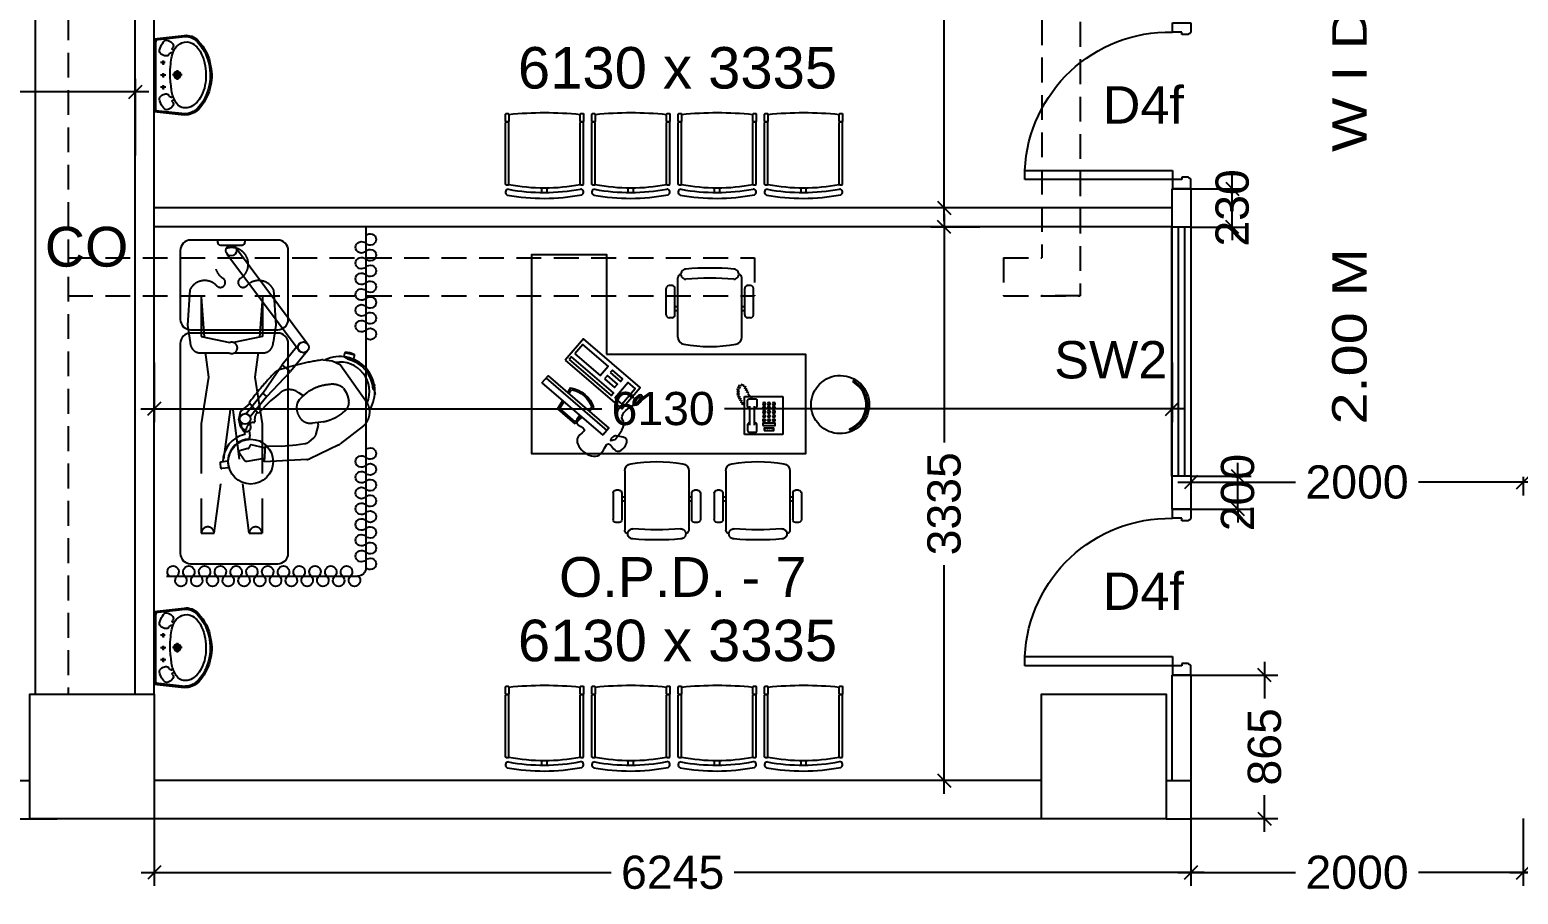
# Model space of a CAD drawing. Extents: x 6345096 to 6738923, y -6490958 to -6305885.
# Drawn here: x 6623067 to 6632031, y -6389625 to -6384416 of the extents above; entities that cross this region are included whole.
import ezdxf
from ezdxf.enums import TextEntityAlignment as Align

# ---------------------------------------------------------------- set-up
doc = ezdxf.new("R2010")
doc.units = 0
doc.header["$LTSCALE"] = 600
doc.header["$MEASUREMENT"] = 0
doc.header["$PDMODE"] = 35
doc.linetypes.add('DASHED', pattern=[0.75, 0.5, -0.25])
doc.linetypes.add('HIDDEN', pattern=[0.375, 0.25, -0.125])
doc.layers.get('0').update_dxf_attribs({"linetype": 'CONTINUOUS'})
doc.layers.get('Defpoints').update_dxf_attribs({"linetype": 'CONTINUOUS'})
for name, color, linetype in [('8', 8, 'CONTINUOUS'), ('Counter', 7, 'CONTINUOUS'), ('DOOR', 32, 'CONTINUOUS'), ('furniture', 33, 'CONTINUOUS'), ('HS', 251, 'CONTINUOUS'), ('joinery', 7, 'CONTINUOUS'), ('LA-column', 3, 'CONTINUOUS'), ('Room Dim', 1, 'CONTINUOUS'), ('TEXT', 6, 'CONTINUOUS'), ('Toi-Euip', 8, 'CONTINUOUS'), ('toi-fix', 46, 'CONTINUOUS'), ('TXT', 6, 'CONTINUOUS'), ('Walls', 7, 'CONTINUOUS'), ('WIN', 151, 'CONTINUOUS'), ('Working Dim', 5, 'CONTINUOUS')]:
    doc.layers.add(name, color=color, linetype=linetype)
doc.styles.add('ari', font='arial.ttf')
doc.styles.add('ARIAL', font='arial.ttf')
doc.dimstyles.new('int. dim', dxfattribs={"dimtxt": 200, "dimasz": 80, "dimexe": 80, "dimexo": 0, "dimgap": 70, "dimtad": 0, "dimdec": 0, "dimzin": 12, "dimdsep": 46, "dimtxsty": 'ari', "dimblk": 'OBLIQUE', "dimcen": 2, "dimdle": 80, "dimclrd": 256, "dimclre": 256, "dimclrt": 6, "dimadec": 0, "dimazin": 0, "dimtfac": 1, "dimtdec": 0, "dimtix": 1, "dimtmove": 2, "dimatfit": 3, "dimfxl": 1, "dimtolj": 1, "dimtzin": 0, "dimlwd": -1, "dimlwe": -1, "dimarcsym": 0})

# ---------------------------------------------------------------- blocks, each defined once
blk = doc.blocks.new('_Oblique')
at = {"color": 0, "linetype": 'ByBlock', "lineweight": -2}
blk.add_line((-0.5, -0.5), (0.5, 0.5), dxfattribs=at)
blk = doc.blocks.new('*D2155')
at = {"layer": 'Defpoints', "color": 0, "transparency": 16777216}
for p in [(6623703.4, -6384791.3), (6611108.2, -6385173.1), (6623703.4, -6385173.1, 3.4)]:
    blk.add_point(p, dxfattribs=at)
at = {"layer": 'Working Dim', "transparency": 16777216}
for p, q in [((6611108.2, -6385173.1), (6611108.2, -6384711.3)), ((6623703.4, -6385173.1), (6623703.4, -6384711.3)), ((6611028.2, -6384791.3), (6616968.1, -6384791.3)), ((6623783.4, -6384791.3), (6617843.4, -6384791.3))]:
    blk.add_line(p, q, dxfattribs=at)
at = {"layer": 'Working Dim', "transparency": 16777216, "xscale": 80, "yscale": 80, "zscale": 80, "rotation": 180}
blk.add_blockref('_Oblique', (6611108.2, -6384791.3), dxfattribs=at)
at = {"layer": 'Working Dim', "transparency": 16777216, "xscale": 80, "yscale": 80, "zscale": 80}
blk.add_blockref('_Oblique', (6623703.4, -6384791.3), dxfattribs=at)
at = {"layer": 'Working Dim', "color": 6, "transparency": 16777216, "insert": (6617405.8, -6384791.3), "char_height": 200, "attachment_point": 5, "style": 'ari'}
blk.add_mtext('\\A1;12595', dxfattribs=at)
blk = doc.blocks.new('1000')
at = {"layer": 'DOOR'}
for p, q in [((0, -100), (0, 0)), ((0, 0), (49.7, 0)), ((49.7, 0), (49.7, -2.2)), ((63.2, -49.5), (49.7, -49.5)), ((49.7, -49.5), (49.7, -100)), ((63.2, -13.5), (61, -13.5)), ((63.2, -13.5), (63.2, -49.5)), ((836.8, -13.5), (836.8, -49.5)), ((836.8, -13.5), (839, -13.5)), ((836.8, -49.5), (850.3, -49.5)), ((850.3, 0), (850.3, -2.2)), ((900, 0), (850.3, 0)), ((850.3, -49.5), (850.3, -100)), ((900, -100), (900, 0)), ((49.7, -100), (0, -100)), ((49.7, -100), (49.7, -900.6)), ((100.2, -100), (49.7, -100)), ((100.2, -900.6), (100.2, -100)), ((850.3, -100), (900, -100)), ((49.7, -900.6), (100.2, -900.6))]:
    blk.add_line(p, q, dxfattribs=at)
for centre, major_axis, start_param, end_param in [((49.7, -13.5), (-7.95, 7.95), 3.926991, 5.497787), ((850.3, -13.5), (7.95, 7.95), 0.785398, 2.356194)]:
    blk.add_ellipse(centre, major_axis=major_axis, ratio=1, start_param=start_param, end_param=end_param, dxfattribs=at)
at = {"layer": 'DOOR', "color": 145}
blk.add_ellipse((64.3, -115.3), major_axis=(-519.7, 589.8), ratio=1, start_param=2.464943, end_param=4.009476, dxfattribs=at)
blk = doc.blocks.new('A$C75CE7277')
at = {"layer": 'furniture'}
for p, q in [((0, 366.5), (486, 366.5)), ((164.9, 368), (173.5, 425.3)), ((173.5, 425.3), (312.5, 425.3)), ((174.9, 366.5), (182.3, 415.1)), ((182.3, 415.1), (303.8, 415.1)), ((311.1, 366.5), (303.8, 415.1)), ((321.1, 368), (312.5, 425.3)), ((0, 328), (486, 328)), ((151, 276.3), (156.3, 311.3)), ((162, 281.4), (166.3, 309.8)), ((324, 281.4), (319.7, 309.8)), ((335, 276.3), (329.7, 311.3))]:
    blk.add_line(p, q, dxfattribs=at)
blk.add_lwpolyline([(0, 366.5), (0, 309.8), (486, 309.8), (486, 366.5)], dxfattribs=at)
for points in [[(16.8, 170.4), (469.2, 170.4), (469.2, 0), (16.8, 0)], [(33.1, 150.1), (368, 150.1), (368, 128.6), (33.1, 128.6)], [(36.9, 102.3), (239, 102.3), (239, 28.6), (36.9, 28.6)], [(272.6, 100.6), (351.4, 100.6), (351.4, 73.9), (272.6, 73.9)], [(395.2, 149.3), (450.8, 149.3), (450.8, 23.5), (395.2, 23.5)], [(273, 49.4), (355.1, 49.4), (355.1, 29.5), (273, 29.5)]]:
    blk.add_lwpolyline(points, close=True, dxfattribs=at)
for centre, radius, start, end in [((243, 418.7), 169.5, 237.13025, 302.86975), ((243, 418.7), 159.4, 239.46113, 300.53887), ((489.9, 66.1), 13.2, 37.53467, 89.17477), ((526.4, 66.1), 13.3, 89.25987, 139.57731)]:
    blk.add_arc(centre, radius, start, end, dxfattribs=at)
for centre, major_axis, ratio in [((508.2, 67.5), (-0.5, -38), 0.504094), ((508.6, 93.5), (-0.2, -12), 0.321688), ((508.4, 89.7), (-0.03, -4.1), 0.266102)]:
    blk.add_ellipse(centre, major_axis=major_axis, ratio=ratio, dxfattribs=at)
for points in [[(300.6, 366.5), (318.7, 414), (379.3, 414), (379.3, 472.2), (547.5, 472.2), (547.5, 383.5), (615.5, 383.5), (615.5, 294.8), (550.5, 316.5)], [(550.5, 316.5), (537.8, 336.7), (541, 358.3), (559.8, 337.1)], [(505.3, 86.6), (500.3, 74.4), (503.5, 48.2), (499.4, 33.4)], [(511.6, 86.5), (516.3, 74.7), (512.3, 48.1), (516.1, 33.2)]]:
    blk.add_spline(points, degree=3, dxfattribs=at)
blk.add_open_spline([(559.8, 337.1), (556.6, 218.6), (490.6, 234.2), (486.6, 163.4), (508.7, 105.5)], degree=3, knots=[0, 0, 0, 0, 1.558339, 3.964451, 3.964451, 3.964451, 3.964451], dxfattribs=at)
blk = doc.blocks.new('A$C5D0630F4')
at = {"layer": 'furniture', "color": 8}
for p, q in [((-836.8, 1624.8), (-996.6, 1624.8)), ((-702.9, 1555.2), (-1060, 1555.2)), ((-1013.8, 1607.6), (-1013.8, 1589.5)), ((-836.8, 1572.3), (-996.6, 1572.3)), ((-885.4, 1572.3), (-885.4, 1555.2)), ((-862.1, 1572.3), (-862.1, 1555.2)), ((-819.6, 1607.6), (-819.6, 1589.5)), ((-484.4, 1512.3), (-484.4, 1282.3)), ((-254.1, 1512.3), (-484.4, 1512.3)), ((-254.1, 1282.3), (-254.1, 1512.3)), ((-484.4, 1282.3), (-254.1, 1282.3)), ((-427.3, 1342.6), (-313, 1342.6)), ((-427.3, 1314.5), (-313, 1314.5)), ((-305.2, 1279.6), (-299.6, 1262.7)), ((-294, 1274), (-288.4, 1257.1)), ((-282.8, 1268.3), (-277.1, 1251.5)), ((-271.5, 1262.7), (-265.9, 1245.9)), ((-267.8, 1328.5), (-237.9, 1302)), ((-260.3, 1257.1), (-254.7, 1240.3)), ((-232.3, 1307.6), (-226.7, 1290.8)), ((-221.1, 1302), (-215.5, 1285.2)), ((-209.9, 1296.4), (-204.3, 1279.6)), ((-204.3, 1257.1), (-198.7, 1240.3)), ((-198.7, 1290.8), (-193.1, 1274)), ((-193.1, 1262.7), (-187.5, 1245.9)), ((-188.1, 1277.2), (-182.5, 1260.4)), ((103, 1265.9), (460.1, 1265.9)), ((219.7, 1318.3), (219.7, 1300.2)), ((236.9, 1335.5), (396.7, 1335.5)), ((236.9, 1283), (396.7, 1283)), ((262.2, 1283), (262.2, 1265.9)), ((285.5, 1283), (285.5, 1265.9)), ((413.9, 1318.3), (413.9, 1300.2)), ((-702.9, 1169.1), (-1060, 1169.1)), ((-885.4, 1169.1), (-885.4, 1152)), ((-862.1, 1169.1), (-862.1, 1152)), ((-249.1, 1251.5), (-243.5, 1234.7)), ((-237.9, 1251.5), (-232.3, 1234.7)), ((-226.7, 1251.5), (-221.1, 1234.7)), ((-215.5, 1251.5), (-209.9, 1234.7)), ((-1013.8, 1134.9), (-1013.8, 1116.7)), ((-836.8, 1152), (-996.6, 1152)), ((-836.8, 1099.5), (-996.6, 1099.5)), ((-819.6, 1134.9), (-819.6, 1116.7)), ((-1013.8, 998.8), (-1013.8, 980.6)), ((-836.8, 1015.9), (-996.6, 1015.9)), ((-819.6, 998.8), (-819.6, 980.6)), ((-702.9, 946.3), (-1060, 946.3)), ((-836.8, 963.4), (-996.6, 963.4)), ((-885.4, 963.4), (-885.4, 946.3)), ((-862.1, 963.4), (-862.1, 946.3)), ((103, 879.8), (460.1, 879.8)), ((219.7, 845.6), (219.7, 827.4)), ((236.9, 862.7), (396.7, 862.7)), ((236.9, 810.2), (396.7, 810.2)), ((262.2, 879.8), (262.2, 862.7)), ((285.5, 879.8), (285.5, 862.7)), ((413.9, 845.6), (413.9, 827.4)), ((-702.9, 560.2), (-1060, 560.2)), ((-836.8, 543.2), (-996.6, 543.2)), ((-885.4, 560.2), (-885.4, 543.2)), ((-862.1, 560.2), (-862.1, 543.2)), ((-1013.8, 526), (-1013.8, 507.8)), ((-836.8, 490.7), (-996.6, 490.7)), ((-819.6, 526), (-819.6, 507.8))]:
    blk.add_line(p, q, dxfattribs=at)
blk.add_lwpolyline([(0, 449.8), (0, 1649.8), (-599.9, 1649.8), (-599.9, 0), (599.9, 0), (599.9, 449.8), (0, 449.8)], dxfattribs=at)
at = {"layer": 'furniture', "color": 8, "elevation": 0}
for points in [[(-458.8, 1400.4), (-458.8, 1457.3), (-445.7, 1457.3), (-445.7, 1400.4)], [(-430.1, 1391.6), (-430.1, 1466.1), (-415.1, 1466.1), (-415.1, 1391.6)]]:
    blk.add_lwpolyline(points, close=True, dxfattribs=at)
at = {"layer": 'furniture', "color": 8}
for points in [[(-401.5, 1452.1), (-401.5, 1464.1, -0.414214), (-399.5, 1466.1), (-395.5, 1466.1, -0.414214), (-393.5, 1464.1), (-393.5, 1452.1, -0.414214), (-395.5, 1450.1), (-399.5, 1450.1, -0.414214)], [(-401.5, 1422.8), (-401.5, 1434.8, -0.414214), (-399.5, 1436.8), (-395.5, 1436.8, -0.414214), (-393.5, 1434.8), (-393.5, 1422.8, -0.414214), (-395.5, 1420.8), (-399.5, 1420.8, -0.414214)], [(-401.5, 1393.6), (-401.5, 1405.6, -0.414214), (-399.5, 1407.6), (-395.5, 1407.6, -0.414214), (-393.5, 1405.6), (-393.5, 1393.6, -0.414214), (-395.5, 1391.6), (-399.5, 1391.6, -0.414214)]]:
    blk.add_lwpolyline(points, format="xyb", close=True, dxfattribs=at)
for points in [[(-413.9, 1314.5), (-413.9, 1310.3, -0.414241), (-423.9, 1300.3), (-459.9, 1300.3, -0.414186), (-469.9, 1310.3), (-469.9, 1346.8, -0.414241), (-459.9, 1356.8), (-423.9, 1356.8, -0.414186), (-413.9, 1346.8), (-413.9, 1342.5)], [(-323.9, 1314.5), (-323.9, 1310.3, 0.414241), (-313.9, 1300.3), (-277.8, 1300.3, 0.414186), (-267.8, 1310.3), (-267.8, 1346.8, 0.414241), (-277.8, 1356.8), (-313.9, 1356.8, 0.414186), (-323.9, 1346.8), (-323.9, 1342.5)]]:
    blk.add_lwpolyline(points, format="xyb", dxfattribs=at)
for centre in [(-372.1, 1458.1), (-372.1, 1428.8), (-347.6, 1458.1), (-347.6, 1428.8), (-323.1, 1458.1), (-323.1, 1428.8), (-298.6, 1458.1), (-298.6, 1428.8), (-372.1, 1399.6), (-347.6, 1399.6), (-323.1, 1399.6), (-298.6, 1399.6)]:
    blk.add_circle(centre, 8, dxfattribs=at)
at = {"layer": 'furniture', "color": 8, "extrusion": (0, 0, -1)}
for centre, major_axis, start_param, end_param in [((-303.3, 1857.9), (-154.9, 81.5), 1.871765232713639, 8.154950539893225), ((-303.3, 1857.9), (-88.8, 137.9), -0.622969, 1.625443), ((-303.3, 1857.9), (48.2, 149), -1.507903, 0.740509), ((-452.3, 1916.9), (3.35, 1.56), 0.857963, 3.90553), ((-164.8, 1938.7), (2.9, 2.9), 0.714732, 2.963144), ((103, 1222.2), (-11.2, 42.3), -1.143999, 0.258671), ((236.9, 1318.3), (12.1, 12.1), 3.926991, 5.497787), ((236.9, 1300.2), (-12.1, 12.1), 3.926991, 5.497787), ((396.7, 1318.3), (-12.1, 12.1), 0.785398, 2.356194), ((396.7, 1300.2), (12.1, 12.1), 0.785398, 2.356194), ((460.1, 1244), (-15.5, 15.5), 0.785398, 2.207354), ((982.6, 1072.9), (-8.6, 935.9), 4.553487, 4.889738), ((482, 1216.6), (-21.7, 21.7), 5.497787, 8.63938), ((-1096.9, 1072.8), (-11.3, 1554.9), 1.485447, 1.670639), ((-1083.5, 1072.8), (-1599.3, 104.6), 2.986466, 3.166126), ((103, 923.6), (15.6, 40.9), 2.777366, 4.180037), ((482, 929.2), (-21.7, 21.7), 2.356194, 5.497787), ((460.1, 901.7), (15.5, 15.5), 0.934239, 2.356194), ((236.9, 845.6), (12.1, 12.1), 3.926991, 5.497787), ((236.9, 827.4), (-12.1, 12.1), 3.926991, 5.497787), ((396.7, 845.6), (-12.1, 12.1), 0.785398, 2.356194), ((396.7, 827.4), (12.1, 12.1), 0.785398, 2.356194)]:
    blk.add_ellipse(centre, major_axis=major_axis, ratio=1, start_param=start_param, end_param=end_param, dxfattribs=at)
at = {"layer": 'furniture', "color": 8}
for centre, major_axis, start_param, end_param in [((-996.6, 1607.6), (12.1, 12.1), 0.785398, 2.356194), ((-836.8, 1607.6), (-12.1, 12.1), 3.926991, 5.497787), ((-1081.9, 1505.9), (21.7, 21.7), 5.497787, 8.63938), ((-1060, 1533.3), (15.5, 15.5), 0.785398, 2.207354), ((-996.6, 1589.5), (-12.1, 12.1), 0.785398, 2.356194), ((-836.8, 1589.5), (12.1, 12.1), 3.926991, 5.497787), ((-702.9, 1511.5), (11.2, 42.3), -1.143999, 0.258671), ((483.6, 1362.1), (1599.3, 104.6), 2.986466, 3.166126), ((497, 1362.1), (11.3, 1554.9), 1.485447, 1.670639), ((-1582.5, 1362.2), (8.6, 935.9), 4.553487, 4.889738), ((-1081.9, 1218.5), (21.7, 21.7), 2.356194, 5.497787), ((-1060, 1191), (15.5, 15.5), 2.505035, 3.926991), ((-702.9, 1212.9), (-15.6, 40.9), 2.777366, 4.180037), ((-996.6, 1134.9), (12.1, 12.1), 0.785398, 2.356194), ((-996.6, 1116.7), (-12.1, 12.1), 0.785398, 2.356194), ((-836.8, 1134.9), (-12.1, 12.1), 3.926991, 5.497787), ((-836.8, 1116.7), (12.1, 12.1), 3.926991, 5.497787), ((-996.6, 998.8), (12.1, 12.1), 0.785398, 2.356194), ((-836.8, 998.8), (-12.1, 12.1), 3.926991, 5.497787), ((483.6, 753.2), (1599.3, 104.6), 2.986466, 3.166126), ((-1081.9, 897), (21.7, 21.7), 5.497787, 8.63938), ((-1060, 924.5), (15.5, 15.5), 0.785398, 2.207354), ((497, 753.2), (11.3, 1554.9), 1.485447, 1.670639), ((-996.6, 980.6), (-12.1, 12.1), 0.785398, 2.356194), ((-836.8, 980.6), (12.1, 12.1), 3.926991, 5.497787), ((-702.9, 902.6), (11.2, 42.3), -1.143999, 0.258671), ((-1582.5, 753.3), (8.6, 935.9), 4.553487, 4.889738), ((-1081.9, 609.6), (21.7, 21.7), 2.356194, 5.497787), ((-1060, 582.1), (15.5, 15.5), 2.505035, 3.926991), ((-996.6, 526), (12.1, 12.1), 0.785398, 2.356194), ((-836.8, 526), (-12.1, 12.1), 3.926991, 5.497787), ((-702.9, 604), (-15.6, 40.9), 2.777366, 4.180037), ((-996.6, 507.8), (-12.1, 12.1), 0.785398, 2.356194), ((-836.8, 507.8), (12.1, 12.1), 3.926991, 5.497787)]:
    blk.add_ellipse(centre, major_axis=major_axis, ratio=1, start_param=start_param, end_param=end_param, dxfattribs=at)
at = {"layer": 'furniture', "color": 8, "extrusion": (0, 0, -1), "xscale": -0.9944751381987783, "yscale": 0.9944751379080117, "zscale": -0.9944751381987783, "rotation": 229.3852815551396}
blk.add_blockref('A$C75CE7277', (-103.5, 298.9), dxfattribs=at)
at = {"layer": 'furniture', "color": 8, "style": 'ARIAL'}
for s, height, p in [('S.S.CONSULTANTS', 4.234, (-450, 1401.2, 0)), ('3', 8.57, (-367.7, 1454, 0)), ('6', 8.57, (-343.2, 1454, 0)), ('9', 8.57, (-318.7, 1454, 0)), ('#', 8.57, (-294.2, 1455.5, 0)), ('2', 8.57, (-367.7, 1424.8, 0)), ('1', 8.57, (-367.7, 1395.6, 0)), ('5', 8.57, (-343.2, 1424.8, 0)), ('4', 8.57, (-343.2, 1395.6, 0)), ('8', 8.57, (-318.7, 1424.8, 0)), ('7', 8.57, (-318.7, 1395.6, 0)), ('0', 8.57, (-294.2, 1424.8, 0)), ('*', 8.57, (-291.7, 1397.1, 0))]:
    blk.add_text(s, height=height, rotation=90, dxfattribs=at).set_placement(p)
blk = doc.blocks.new('A$C4D064DB7')
at = {"layer": 'Toi-Euip', "color": 8}
for p, q in [((-212.3, 5.4), (-232.3, 184.5)), ((212.2, 4.9), (232.3, 184.5)), ((-219.3, -1), (-239.3, 178)), ((-28.5, 137.9), (30, 137.9)), ((0.9, 167), (0.9, 107.5)), ((219.2, -1), (239.3, 178)), ((-204.6, 8.3), (200.4, 8.3)), ((-61.3, 51.7), (-86.8, 51.7)), ((-73.1, 68.7), (-73.1, 37.2)), ((11.1, 51.7), (-14.3, 51.7)), ((-0.6, 68.7), (-0.6, 37.2)), ((87.9, 51.7), (62.5, 51.7)), ((76.2, 63.6), (76.2, 37.2)), ((-219.3, -1), (219.2, -1))]:
    blk.add_line(p, q, dxfattribs=at)
for centre, radius in [((0.9, 137.9), 20.9), ((0.9, 137.9), 15), ((0.9, 137.9), 10.5), ((-73.1, 51.7), 6.23), ((-0.6, 51.7), 6.23), ((76.2, 51.7), 6.23)]:
    blk.add_circle(centre, radius, dxfattribs=at)
for centre, radius, start, end in [((-115.7, 175.3), 119.3, 121.84149, 151.21457), ((-15, 63.3), 278.1, 103.68007, 133.11994), ((-79.5, 166.9), 122.1, 117.7975, 160.69461), ((-52.1, 129.5), 194.1, 106.98939, 130.68541), ((-12.7, 69.4), 239.9, 90.51874, 121.0564), ((0.4, 42.8), 293.4, 66.19508, 111.84971), ((-3.7, 79.1), 265.8, 77.13905, 106.85156), ((4.5, 21.6), 288.4, 65.41071, 93.84539), ((11, 56.9), 284.8, 46.38455, 81.02297), ((17.4, 64.4), 266.9, 46.21733, 67.66735), ((74.5, 158), 135.4, 31.86033, 68.31323), ((-159.3, 187.8), 80.7, 163.23918, 186.99591), ((-135.9, 190.3), 102.7, 132.34, 168.55208), ((-156.9, 191.3), 75.7, 146.79114, 185.14021), ((-105.8, 184.4), 91.8, 165.58544, 192.65463), ((131.4, 192.6), 68.8, 336.77794, 32.40806), ((140.9, 188.9), 91.5, 357.2238, 48.08952), ((143.8, 190.8), 96.4, 352.39424, 48.61688), ((-154.2, 64.6), 55.1, 124.96691, 161.64959), ((-124.3, 195.5), 77.6, 203.69295, 246.38132), ((-174.7, 96.4), 17.3, 50.46419, 129.5358), ((-157.9, 115.7), 8.33, 226.04031, 306.10739), ((-73.6, 263.8), 161.7, 239.59023, 265.97193), ((-156.5, 116.7), 8.45, 294.51045, 30.32874), ((-126.4, 102.5), 8.28, 83.15264, 217.30389), ((-110.1, 109.7), 26, 208.27151, 253.61398), ((33.5, 869.5), 776.1, 261.22276, 267.52001), ((-3.1, 803.8), 709.6, 270.24313, 275.54823), ((44.3, 384), 287.3, 274.2321, 283.82674), ((98.1, 210.4), 106.4, 278.02022, 335.02213), ((112.1, 109.7), 26, 286.38602, 331.72849), ((129.6, 102.2), 7.16, 318.29837, 78.68026), ((157.9, 115.9), 7.49, 165.15228, 247.93068), ((159.9, 115.7), 8.33, 233.89261, 313.95969), ((176.7, 96.4), 17.3, 50.4642, 129.53581), ((156.2, 64.6), 55.1, 18.35041, 55.03309), ((-200, -15.1), 23.9, 101.14513, 143.7785), ((-188.7, 72.6), 20.1, 152.49081, 243.19095), ((-120.2, 149.2), 122.2, 230.59825, 250.41359), ((-145.6, 63.1), 33, 241.91921, 291.35614), ((-161, 71.5), 47.7, 305.0585, 347.19296), ((-144.2, 69.4), 30.9, 343.96544, 29.92088), ((146.2, 69.4), 30.9, 150.07912, 196.03456), ((163, 71.5), 47.7, 192.80704, 234.9415), ((147.6, 63.1), 33, 248.64386, 298.08079), ((122.2, 149.2), 122.2, 289.58641, 309.40175), ((190.7, 72.6), 20.1, 296.80905, 27.50919), ((199.8, -16.6), 24.9, 38.74871, 88.57964)]:
    blk.add_arc(centre, radius, start, end, dxfattribs=at)
blk = doc.blocks.new('A$C3D630BD9')
at = {"layer": 'furniture', "color": 8}
for p, q in [((-363.1, 0), (-363.1, -12.8)), ((-345.9, -30), (-215.2, -30)), ((-306.6, -81.9), (127.7, -665.5)), ((-254.5, -43.1), (179.9, -626.7)), ((-198.1, 0), (-198.1, -12.8)), ((113.2, -644.5), (26.2, -751.8)), ((179, -666.6), (76.7, -792.7)), ((404.2, -677.6), (398.2, -701.8)), ((398.2, -701.8), (456.5, -716.1)), ((404.2, -677.6), (462.4, -691.8)), ((419.2, -717.1), (421.5, -707.4)), ((462.4, -691.8), (456.5, -716.1)), ((-90, -922.7), (26.2, -751.8)), ((-66.7, -941.6), (76.7, -792.7)), ((76.7, -792.7), (26.2, -751.8)), ((585.8, -930.6), (582.8, -870.7)), ((-90, -922.7), (-190.1, -1046.1)), ((-66.7, -941.6), (-166.8, -1065)), ((-66.7, -941.6), (-90, -922.7)), ((574.2, -900.4), (584.2, -899.9)), ((-216.3, -1131), (-220.4, -1098.8)), ((-202, -1151.4), (-199.5, -1171.5)), ((-172.3, -1147.6), (-167.9, -1181.9)), ((-163.5, -1124.3), (-167.6, -1092.1)), ((-300.8, -1332.2), (-341.7, -1337.4)), ((-347.9, -1345.4), (-344.6, -1370.9)), ((-295.8, -1371.9), (-336.6, -1377.1))]:
    blk.add_line(p, q, dxfattribs=at)
at = {"layer": 'furniture', "color": 8, "linetype": 'DASHED'}
for p, q in [((-529.2, -298.8), (-544.3, -513.3)), ((-462.4, -342.6), (-444.2, -584.9)), ((-462.4, -342.6), (-462.4, -581)), ((-93.1, -342.6), (-111.3, -584.9)), ((-93.1, -342.6), (-93.1, -581)), ((-26.3, -298.8), (-11.2, -513.3)), ((-544.3, -513.3), (-527.7, -617.4)), ((-11.2, -513.3), (-27.7, -617.4)), ((-462.4, -581), (-289, -617.5)), ((-93.1, -581), (-266.2, -617.4)), ((-465.2, -679.9), (-292.3, -679.9)), ((-438.1, -675.2), (-417.3, -825.3)), ((-262.7, -679.9), (-90.2, -679.9)), ((-117.4, -675.2), (-138.2, -825.3)), ((-417.3, -825.3), (-460.9, -1107.3)), ((-138.2, -825.3), (-94.6, -1107.3)), ((-382.8, -1766.6), (-277.7, -963)), ((-172.7, -1766.6), (-277.7, -963)), ((-460.9, -1107.3), (-460.9, -1766.6)), ((-94.6, -1107.3), (-94.6, -1766.6)), ((-460.9, -1766.6), (-382.8, -1766.6)), ((-172.7, -1766.6), (-94.6, -1766.6))]:
    blk.add_line(p, q, dxfattribs=at)
at = {"layer": 'furniture', "color": 8}
for points in [[(-525, 0, 0.414214), (-587.5, -62.5), (-587.5, -477.5, 0.414214), (-525, -540), (0, -540, 0.414214), (62.5, -477.5), (62.5, -62.5, 0.414214), (0, 0)], [(-525, -1950), (0, -1950, 0.414214), (62.5, -1887.5), (62.5, -622.5, 0.414214), (0, -560), (-525, -560, 0.414214), (-587.5, -622.5), (-587.5, -1887.5, 0.414214)]]:
    blk.add_lwpolyline(points, format="xyb", close=True, dxfattribs=at)
at = {"layer": 'furniture', "color": 8, "linetype": 'DASHED'}
for points in [[(154.2, -937.9), (126.8, -919.7), (107.9, -908.6), (86.6, -903.2, 0.246109), (14.4, -920.5), (12.6, -922), (-12.4, -942), (-43.7, -969.4), (-71.1, -995), (-100.7, -1026.5), (-118.3, -1045.1), (-172.6, -979.8, -0.025572), (-28.1, -807.4, -0.12826), (14.5, -780.2, -0.043408), (272.4, -721.1), (327.1, -726.8), (374.7, -749.7), (539.2, -982, -0.327906), (523.7, -1112.1), (514.9, -1119.3), (375.8, -1228.2, -0.054318), (366.6, -1233.9), (193.1, -1317.1, -0.097498), (174.4, -1321.9), (-80.5, -1336.8), (-73.9, -1238.9), (22.4, -1241.5), (109.5, -1233.6), (162.7, -1226.4, 0.141399), (188.1, -1215.2), (215.2, -1192.5, 0.153306), (231.3, -1167.3), (245.2, -1116.1), (241, -1099.1)], [(181.8, -914.8, -0.128062), (310.7, -870.4, -0.215717), (395.8, -891.9), (411.7, -918.6), (420.2, -938.9), (428, -968.9, -0.242433), (408.5, -1024.6, -0.136513), (275.8, -1094.3), (207.8, -1102.7, -0.297129), (130.8, -1067.4, -0.138986), (113.2, -1011.8, -0.105167), (118.5, -979.7), (129.6, -960.8), (146.5, -944.2), (181.9, -915.2)], [(-168.3, -985.2), (-220.7, -1027.8, 0.166504), (-225.8, -1036), (-235.5, -1077.5, 0.116666), (-235.5, -1084.4), (-226.7, -1121, 0.181583), (-220.8, -1129.7), (-199.3, -1144.9, 0.566275), (-191.5, -1141.5, -0.372711), (-143.5, -1098.5, 0.458371), (-138.7, -1092.7, -0.210622), (-124.6, -1037.4)], [(-75.2, -1253.3), (-161, -1234.6, 0.445833), (-168, -1239.6), (-168.2, -1241.8, -0.30427), (-180.6, -1256.5), (-229.9, -1270.7, 0.509983), (-233.1, -1279.5), (-202.2, -1324.9, 0.292523), (-185.1, -1332.3), (-79.3, -1314.7)]]:
    blk.add_lwpolyline(points, format="xyb", dxfattribs=at)
at = {"layer": 'furniture', "color": 8}
for centre, radius in [((-280.6, -62.5), 32.5), ((153.8, -646.1), 32.5), ((-196.3, -1077.6), 32.1), ((-163.5, -1334.9), 135)]:
    blk.add_circle(centre, radius, dxfattribs=at)
at = {"layer": 'furniture', "color": 8, "linetype": 'DASHED'}
for centre, radius, start, end in [((-277.7, -145.2), 100, 299.30373, 240.69627), ((-440.3, -343.1), 99.3, 41.53035, 153.48915), ((-337.8, -240.5), 46.3, 217.5254, 241.04949), ((-345.8, -255.1), 29.7, 240.89968, 49.95629), ((-209.7, -255.1), 29.7, 130.04371, 299.10032), ((-217.7, -240.5), 46.3, 298.95051, 322.4746), ((-115.2, -343.1), 99.3, 26.51085, 131.48844), ((-465.2, -617.4), 62.5, 180, 270), ((-277.5, -649.4), 33.9, 244.07473, 109.76254), ((-90.2, -617.4), 62.5, 270, 0), ((-421.9, -1766.6), 38.4, 0, 180), ((-133.6, -1766.6), 38.4, 0, 180)]:
    blk.add_arc(centre, radius, start, end, dxfattribs=at)
at = {"layer": 'furniture', "color": 8}
for centre, radius, start, end in [((-345.9, -12.8), 17.2, 180, 270), ((-215.2, -12.8), 17.2, 270, 0), ((374.6, -912.1), 210, 328.04544, 115.37883), ((448.1, -624), 92.5, 237.33828, 275.18757), ((412.5, -769.7), 92.5, 57.33828, 95.18757), ((374.6, -912.1), 177.5, 337.25718, 98.73335), ((374.6, -912.1), 200, 3.33398, 77.096), ((671.7, -896.2), 92.5, 164.00923, 201.85852), ((-189.9, -1127.7), 26.6, 187.25978, 7.25978), ((-163.5, -1334.9), 167.3, 102.40385, 180.39382), ((-163.5, -1334.9), 137.3, 97.25978, 195.63577), ((-182.8, -1183.8), 15, 277.25978, 7.25978), ((-340.8, -1344.5), 7.13, 97.25978, 187.25978), ((-337.5, -1370), 7.13, 187.25978, 277.25978)]:
    blk.add_arc(centre, radius, start, end, dxfattribs=at)
blk = doc.blocks.new('A$C599E3A40')
at = {"layer": 'furniture', "color": 8}
for p, q in [((0, 0), (-2050, 0)), ((-2100, -1200.5), (-2100, -50))]:
    blk.add_line(p, q, dxfattribs=at)
blk.add_arc((-2050, -50), 50, 90, 180, dxfattribs=at)
for centre, major_axis, start_param, end_param in [((-2026.3, 26.1), (0, -36), 7.043597, 11.805959), ((-1931.3, 26.1), (0, -36), 7.043597, 11.805959), ((-1836.3, 26.1), (0, -36), 7.043597, 11.805959), ((-1741.3, 26.1), (0, -36), 7.043597, 11.805959), ((-1646.4, 26.1), (0, -36), 7.043597, 11.805959), ((-1551.4, 26.1), (0, -36), 7.043597, 11.805959), ((-1456.4, 26.1), (0, -36), 7.043597, 11.805959), ((-1361.4, 26.1), (0, -36), 7.043597, 11.805959), ((-640.9, 26.1), (0, -36), 7.043597, 11.805959), ((-545.9, 26.1), (0, -36), 7.043597, 11.805959), ((-450.9, 26.1), (0, -36), 7.043597, 11.805959), ((-355.9, 26.1), (0, -36), 7.043597, 11.805959), ((-261, 26.1), (0, -36), 7.043597, 11.805959), ((-166, 26.1), (0, -36), 7.043597, 11.805959), ((-71, 26.1), (0, -36), 7.043597, 11.805959), ((-2126.1, -68.7), (36, 0), 7.043597, 11.805959), ((-2073.9, -116.2), (36, 0), 10.185189, 14.947552), ((-1978.8, -26.1), (0, -36), 10.185189, 14.947552), ((-1883.8, -26.1), (0, -36), 10.185189, 14.947552), ((-1788.8, -26.1), (0, -36), 10.185189, 14.947552), ((-1693.8, -26.1), (0, -36), 10.185189, 14.947552), ((-1598.9, -26.1), (0, -36), 10.185189, 14.947552), ((-1503.9, -26.1), (0, -36), 10.185189, 14.947552), ((-1408.9, -26.1), (0, -36), 10.185189, 14.947552), ((-593.4, -26.1), (0, -36), 10.185189, 14.947552), ((-498.4, -26.1), (0, -36), 10.185189, 14.947552), ((-403.4, -26.1), (0, -36), 10.185189, 14.947552), ((-308.5, -26.1), (0, -36), 10.185189, 14.947552), ((-213.5, -26.1), (0, -36), 10.185189, 14.947552), ((-118.5, -26.1), (0, -36), 10.185189, 14.947552), ((-2126.1, -163.7), (36, 0), 7.043597, 11.805959), ((-2073.9, -211.2), (36, 0), 10.185189, 14.947552), ((-2126.1, -258.7), (36, 0), 7.043597, 11.805959), ((-2126.1, -353.6), (36, 0), 7.043597, 11.805959), ((-2073.9, -306.2), (36, 0), 10.185189, 14.947552), ((-2126.1, -448.6), (36, 0), 7.043597, 11.805959), ((-2073.9, -401.1), (36, 0), 10.185189, 14.947552), ((-2126.1, -543.6), (36, 0), 7.043597, 11.805959), ((-2073.9, -496.1), (36, 0), 10.185189, 14.947552), ((-2126.1, -638.6), (36, 0), 7.043597, 11.805959), ((-2073.9, -591.1), (36, 0), 10.185189, 14.947552), ((-2126.1, -733.6), (36, 0), 7.043597, 11.805959), ((-2073.9, -686.1), (36, 0), 10.185189, 14.947552), ((-2126.1, -828.5), (36, 0), 7.043597, 11.805959), ((-2073.9, -781), (36, 0), 10.185189, 14.947552), ((-2126.1, -923.5), (36, 0), 7.043597, 11.805959), ((-2073.9, -876), (36, 0), 10.185189, 14.947552), ((-2126.1, -1018.5), (36, 0), 7.043597, 11.805959), ((-2073.9, -971), (36, 0), 10.185189, 14.947552), ((-2073.9, -1066), (36, 0), 10.185189, 14.947552), ((-2126.1, -1113.5), (36, 0), 7.043597, 11.805959), ((-2073.9, -1160.9), (36, 0), 10.185189, 14.947552)]:
    blk.add_ellipse(centre, major_axis=major_axis, ratio=0.956121, start_param=start_param, end_param=end_param, dxfattribs=at)
blk = doc.blocks.new('A$C32852038')
at = {"layer": 'furniture', "color": 8}
for p, q in [((-231.7, -54), (-235, -57.2)), ((-235, -430.7), (-235, -57.2)), ((-231.7, -54), (-218.3, -54)), ((-215, -57.2), (-218.3, -54)), ((-215, -430.7), (-215, -57.2)), ((218.3, -54), (215, -57.2)), ((215, -430.7), (215, -57.2)), ((218.3, -54), (231.7, -54)), ((235, -57.2), (231.7, -54)), ((235, -430.7), (235, -57.2)), ((-231.7, -434), (-235, -430.7)), ((-231.7, -434), (-218.3, -434)), ((-218.3, -434), (-215, -430.7)), ((218.3, -434), (215, -430.7)), ((218.3, -434), (231.7, -434)), ((231.7, -434), (235, -430.7)), ((-15.7, -479.2), (-15.7, -451.1)), ((14.8, -479.2), (14.8, -451.1))]:
    blk.add_line(p, q, dxfattribs=at)
for points in [[(-235, -50.7), (-235, -7.2), (-231.7, -4), (-218.3, -4), (-215, -7.2), (-215, -50.7), (-218.3, -54), (-231.7, -54)], [(215, -50.7), (215, -7.2), (218.3, -4), (231.7, -4), (235, -7.2), (235, -50.7), (231.7, -54), (218.3, -54)]]:
    blk.add_lwpolyline(points, close=True, dxfattribs=at)
for centre, radius, start, end in [((0, -2191.6), 2191.6, 84.36999, 95.63001), ((0, 692.7), 1143.8, 259.16569, 280.83431), ((-217.4, -477.9), 18, 89.44312, 247.64656), ((-4.7, 698.8), 1213.3, 259.57711, 280.84799), ((-4.7, 698.8), 1178, 259.5839, 280.82925), ((216.8, -476.2), 18, 292.35344, 90.55688)]:
    blk.add_arc(centre, radius, start, end, dxfattribs=at)
blk = doc.blocks.new('*D2156')
at = {"layer": 'Defpoints', "color": 0, "transparency": 16777216}
for p in [(6623816.4, -6386420.6), (6629946, -6386420.6), (6623816.4, -6386700)]:
    blk.add_point(p, dxfattribs=at)
at = {"layer": 'Working Dim', "transparency": 16777216}
for p, q in [((6623816.4, -6386420.6), (6623816.4, -6386780)), ((6629946, -6386420.6), (6629946, -6386780)), ((6623736.4, -6386700), (6626512.3, -6386700)), ((6630026, -6386700), (6627250, -6386700))]:
    blk.add_line(p, q, dxfattribs=at)
at = {"layer": 'Working Dim', "transparency": 16777216, "xscale": 80, "yscale": 80, "zscale": 80, "rotation": 180}
blk.add_blockref('_Oblique', (6623816.4, -6386700), dxfattribs=at)
at = {"layer": 'Working Dim', "transparency": 16777216, "xscale": 80, "yscale": 80, "zscale": 80}
blk.add_blockref('_Oblique', (6629946, -6386700), dxfattribs=at)
at = {"layer": 'Working Dim', "color": 6, "transparency": 16777216, "insert": (6626881.2, -6386700), "char_height": 200, "attachment_point": 5, "style": 'ari'}
blk.add_mtext('\\A1;6130', dxfattribs=at)
blk = doc.blocks.new('*D2157')
at = {"layer": 'Defpoints', "color": 0, "transparency": 16777216}
for p in [(6628788.2, -6385604.9), (6628573.7, -6388940.2), (6628788.2, -6388940.2)]:
    blk.add_point(p, dxfattribs=at)
at = {"layer": 'Working Dim', "transparency": 16777216}
for p, q in [((6628573.7, -6385524.9), (6628573.7, -6386903.2)), ((6628788.2, -6385604.9), (6628493.7, -6385604.9)), ((6628573.7, -6389020.2), (6628573.7, -6387641.8)), ((6628788.2, -6388940.2), (6628493.7, -6388940.2))]:
    blk.add_line(p, q, dxfattribs=at)
at = {"layer": 'Working Dim', "transparency": 16777216, "xscale": 80, "yscale": 80, "zscale": 80}
for p, rotation in [((6628573.7, -6385604.9), 90), ((6628573.7, -6388940.2), 270)]:
    blk.add_blockref('_Oblique', p, dxfattribs=dict(at, rotation=rotation))
at = {"layer": 'Working Dim', "color": 6, "transparency": 16777216, "insert": (6628573.7, -6387272.5), "char_height": 200, "attachment_point": 5, "rotation": 90, "style": 'ari'}
blk.add_mtext('\\A1;3335', dxfattribs=at)
blk = doc.blocks.new('*D2159')
at = {"layer": 'Defpoints', "color": 0, "transparency": 16777216}
for p in [(6628788.2, -6382154.5), (6628573.7, -6385489.9), (6628788.2, -6385489.9)]:
    blk.add_point(p, dxfattribs=at)
at = {"layer": 'Working Dim', "transparency": 16777216}
for p, q in [((6628573.7, -6382074.5), (6628573.7, -6383452.9)), ((6628788.2, -6382154.5), (6628493.7, -6382154.5)), ((6628573.7, -6385569.9), (6628573.7, -6384191.5)), ((6628788.2, -6385489.9), (6628493.7, -6385489.9))]:
    blk.add_line(p, q, dxfattribs=at)
at = {"layer": 'Working Dim', "transparency": 16777216, "xscale": 80, "yscale": 80, "zscale": 80}
for p, rotation in [((6628573.7, -6382154.5), 90), ((6628573.7, -6385489.9), 270)]:
    blk.add_blockref('_Oblique', p, dxfattribs=dict(at, rotation=rotation))
at = {"layer": 'Working Dim', "color": 6, "transparency": 16777216, "insert": (6628573.7, -6383822.2), "char_height": 200, "attachment_point": 5, "rotation": 90, "style": 'ari'}
blk.add_mtext('\\A1;3335', dxfattribs=at)
blk = doc.blocks.new('*D2162')
at = {"layer": 'Defpoints', "color": 0, "transparency": 16777216}
for p in [(6630060, -6387110), (6632060, -6387110), (6632060, -6387142.3)]:
    blk.add_point(p, dxfattribs=at)
at = {"layer": 'Working Dim', "transparency": 16777216}
for p, q in [((6629980, -6387142.3), (6630690, -6387142.3)), ((6630060, -6387110), (6630060, -6387222.3)), ((6632140, -6387142.3), (6631430, -6387142.3)), ((6632060, -6387110), (6632060, -6387222.3))]:
    blk.add_line(p, q, dxfattribs=at)
at = {"layer": 'Working Dim', "transparency": 16777216, "xscale": 80, "yscale": 80, "zscale": 80, "rotation": 180}
blk.add_blockref('_Oblique', (6630060, -6387142.3), dxfattribs=at)
at = {"layer": 'Working Dim', "transparency": 16777216, "xscale": 80, "yscale": 80, "zscale": 80}
blk.add_blockref('_Oblique', (6632060, -6387142.3), dxfattribs=at)
at = {"layer": 'Working Dim', "color": 6, "transparency": 16777216, "insert": (6631060, -6387142.3), "char_height": 200, "attachment_point": 5, "style": 'ari'}
blk.add_mtext('\\A1;2000', dxfattribs=at)
blk = doc.blocks.new('A$C2CD672AE')
at = {"layer": 'Walls', "color": 8, "linetype": 'HIDDEN'}
for p, q in [((92978.4, 77719.3), (92978.4, 68004.2)), ((98842, 75889.3), (98842, 70634.2)), ((99072.4, 73404.3), (99072.4, 70404.2)), ((92978.4, 70634.2), (97111.6, 70634.2)), ((97111.6, 70634.2), (97111.6, 70404.2)), ((98611.6, 70634.2), (98842, 70634.2)), ((98611.6, 70634.2), (98611.6, 70404.2)), ((92978.4, 70404.2), (97111.6, 70404.2)), ((98611.6, 70404.2), (99072.4, 70404.2)), ((98842, 70404.3), (98842, 70404.2)), ((99072.4, 70404.3), (98842, 70404.3))]:
    blk.add_line(p, q, dxfattribs=at)
blk = doc.blocks.new('*D2456')
at = {"layer": 'Defpoints', "color": 0, "transparency": 16777216}
for p in [(6630060, -6388304.7), (6630503.2, -6388304.7), (6630060, -6389169.7)]:
    blk.add_point(p, dxfattribs=at)
at = {"layer": 'Working Dim', "transparency": 16777216}
for p, q in [((6630503.2, -6388224.7), (6630503.2, -6388445.4)), ((6630060, -6388304.7), (6630583.2, -6388304.7)), ((6630503.2, -6389249.7), (6630503.2, -6389029.1)), ((6630060, -6389169.7), (6630583.2, -6389169.7))]:
    blk.add_line(p, q, dxfattribs=at)
at = {"layer": 'Working Dim', "transparency": 16777216, "xscale": 80, "yscale": 80, "zscale": 80}
for p, rotation in [((6630503.2, -6388304.7), 90), ((6630503.2, -6389169.7), 270)]:
    blk.add_blockref('_Oblique', p, dxfattribs=dict(at, rotation=rotation))
at = {"layer": 'Working Dim', "color": 6, "transparency": 16777216, "insert": (6630503.2, -6388737.2), "char_height": 200, "attachment_point": 5, "rotation": 90, "style": 'ari'}
blk.add_mtext('\\A1;865', dxfattribs=at)
blk = doc.blocks.new('*D2457')
at = {"layer": 'Defpoints', "color": 0, "transparency": 16777216}
for p in [(6630060, -6387105.3), (6630341.4, -6387105.3), (6630060, -6387304.7)]:
    blk.add_point(p, dxfattribs=at)
at = {"layer": 'Working Dim', "transparency": 16777216}
for p, q in [((6630341.4, -6387105.3), (6630341.4, -6387025.3)), ((6630060, -6387105.3), (6630421.4, -6387105.3)), ((6630341.4, -6387304.7), (6630341.4, -6387105.3)), ((6630060, -6387304.7), (6630421.4, -6387304.7)), ((6630341.4, -6387304.7), (6630341.4, -6387384.7))]:
    blk.add_line(p, q, dxfattribs=at)
at = {"layer": 'Working Dim', "transparency": 16777216, "xscale": 80, "yscale": 80, "zscale": 80}
for p, rotation in [((6630341.4, -6387105.3), 270), ((6630341.4, -6387304.7), 90)]:
    blk.add_blockref('_Oblique', p, dxfattribs=dict(at, rotation=rotation))
at = {"layer": 'Working Dim', "color": 6, "transparency": 16777216, "insert": (6630341.4, -6387205), "char_height": 200, "attachment_point": 5, "rotation": 90, "style": 'ari'}
blk.add_mtext('\\A1;200', dxfattribs=at)
blk = doc.blocks.new('*D2458')
at = {"layer": 'Defpoints', "color": 0, "transparency": 16777216}
for p in [(6630060, -6385374.9, -3.4), (6630308.9, -6385374.9), (6630060, -6385604.9)]:
    blk.add_point(p, dxfattribs=at)
at = {"layer": 'Working Dim', "transparency": 16777216}
for p, q in [((6630308.9, -6385374.9), (6630308.9, -6385294.9)), ((6630060, -6385374.9), (6630388.9, -6385374.9)), ((6630308.9, -6385604.9), (6630308.9, -6385374.9)), ((6630060, -6385604.9), (6630388.9, -6385604.9)), ((6630308.9, -6385604.9), (6630308.9, -6385684.9))]:
    blk.add_line(p, q, dxfattribs=at)
at = {"layer": 'Working Dim', "transparency": 16777216, "xscale": 80, "yscale": 80, "zscale": 80}
for p, rotation in [((6630308.9, -6385374.9), 270), ((6630308.9, -6385604.9), 90)]:
    blk.add_blockref('_Oblique', p, dxfattribs=dict(at, rotation=rotation))
at = {"layer": 'Working Dim', "color": 6, "transparency": 16777216, "insert": (6630308.9, -6385489.9), "char_height": 200, "attachment_point": 5, "rotation": 90, "style": 'ari'}
blk.add_mtext('\\A1;230', dxfattribs=at)
blk = doc.blocks.new('*D2461')
at = {"layer": 'Defpoints', "color": 0, "transparency": 16777216}
for p in [(6632060, -6389169.7), (6635171.9, -6389169.7, 3.4), (6632060, -6389493.9)]:
    blk.add_point(p, dxfattribs=at)
at = {"layer": 'Working Dim', "transparency": 16777216}
for p, q in [((6632060, -6389169.7), (6632060, -6389573.9)), ((6635171.9, -6389169.7), (6635171.9, -6389573.9)), ((6631980, -6389493.9), (6633246.6, -6389493.9)), ((6635251.9, -6389493.9), (6633985.2, -6389493.9))]:
    blk.add_line(p, q, dxfattribs=at)
at = {"layer": 'Working Dim', "transparency": 16777216, "xscale": 80, "yscale": 80, "zscale": 80, "rotation": 180}
blk.add_blockref('_Oblique', (6632060, -6389493.9), dxfattribs=at)
at = {"layer": 'Working Dim', "transparency": 16777216, "xscale": 80, "yscale": 80, "zscale": 80}
blk.add_blockref('_Oblique', (6635171.9, -6389493.9), dxfattribs=at)
at = {"layer": 'Working Dim', "color": 6, "transparency": 16777216, "insert": (6633615.9, -6389493.9), "char_height": 200, "attachment_point": 5, "style": 'ari'}
blk.add_mtext('\\A1;3115', dxfattribs=at)
blk = doc.blocks.new('*D2462')
at = {"layer": 'Defpoints', "color": 0, "transparency": 16777216}
for p in [(6630060, -6389169.7), (6632060, -6389169.7), (6630060, -6389493.9)]:
    blk.add_point(p, dxfattribs=at)
at = {"layer": 'Working Dim', "transparency": 16777216}
for p, q in [((6630060, -6389169.7), (6630060, -6389573.9)), ((6632060, -6389169.7), (6632060, -6389573.9)), ((6629980, -6389493.9), (6630690, -6389493.9)), ((6632140, -6389493.9), (6631430, -6389493.9))]:
    blk.add_line(p, q, dxfattribs=at)
at = {"layer": 'Working Dim', "transparency": 16777216, "xscale": 80, "yscale": 80, "zscale": 80, "rotation": 180}
blk.add_blockref('_Oblique', (6630060, -6389493.9), dxfattribs=at)
at = {"layer": 'Working Dim', "transparency": 16777216, "xscale": 80, "yscale": 80, "zscale": 80}
blk.add_blockref('_Oblique', (6632060, -6389493.9), dxfattribs=at)
at = {"layer": 'Working Dim', "color": 6, "transparency": 16777216, "insert": (6631060, -6389493.9), "char_height": 200, "attachment_point": 5, "style": 'ari'}
blk.add_mtext('\\A1;2000', dxfattribs=at)
blk = doc.blocks.new('*D2468')
at = {"layer": 'Defpoints', "color": 0, "transparency": 16777216}
for p in [(6623817.4, -6389169.7), (6630060, -6389169.7), (6630060, -6389493.9)]:
    blk.add_point(p, dxfattribs=at)
at = {"layer": 'Working Dim', "transparency": 16777216}
for p, q in [((6623817.4, -6389169.7), (6623817.4, -6389573.9)), ((6630060, -6389169.7), (6630060, -6389573.9)), ((6623737.4, -6389493.9), (6626568.7, -6389493.9)), ((6630140, -6389493.9), (6627308.6, -6389493.9))]:
    blk.add_line(p, q, dxfattribs=at)
at = {"layer": 'Working Dim', "transparency": 16777216, "xscale": 80, "yscale": 80, "zscale": 80, "rotation": 180}
blk.add_blockref('_Oblique', (6623817.4, -6389493.9), dxfattribs=at)
at = {"layer": 'Working Dim', "transparency": 16777216, "xscale": 80, "yscale": 80, "zscale": 80}
blk.add_blockref('_Oblique', (6630060, -6389493.9), dxfattribs=at)
at = {"layer": 'Working Dim', "color": 6, "transparency": 16777216, "insert": (6626938.7, -6389493.9), "char_height": 200, "attachment_point": 5, "style": 'ari'}
blk.add_mtext('\\A1;6245', dxfattribs=at)

msp = doc.modelspace()

# ---------------------------------------------------------------- linework, layer by layer
at = {"layer": 'LA-column', "color": 2, "elevation": 3.421}
for points in [[(6623067.354, -6389169.734), (6623067.354, -6388419.734), (6623817.354, -6388419.734), (6623817.354, -6389169.734)], [(6629160.354, -6389169.73), (6629160.354, -6388419.73), (6629910.354, -6388419.73), (6629910.354, -6389169.73)]]:
    msp.add_lwpolyline(points, close=True, dxfattribs=at)
at = {"layer": 'Walls', "linetype": 'Continuous'}
for p, q in [((6623102.354, -6388419.734, 3.421), (6623102.354, -6378704.651, 3.421)), ((6623702.354, -6388419.734, 3.421), (6623702.354, -6378704.651, 3.421)), ((6623817.354, -6388419.734, 3.421), (6623817.354, -6378704.651, 3.421)), ((6629944.963, -6385374.852), (6629944.963, -6387304.73)), ((6630059.963, -6385374.852, -3.421), (6629944.963, -6385374.852, -3.421)), ((6630059.963, -6385374.852), (6630059.963, -6387304.73)), ((6630059.963, -6387304.73), (6629944.963, -6387304.73)), ((6629944.963, -6388304.73), (6629944.963, -6388940.182)), ((6630059.963, -6388304.73), (6629944.963, -6388304.73)), ((6630059.963, -6388304.73), (6630059.963, -6389169.734))]:
    msp.add_line(p, q, dxfattribs=at)
at = {"layer": 'Walls'}
for p, q in [((6629944.963, -6385489.852), (6623817.354, -6385489.852)), ((6629944.963, -6385604.852), (6623817.354, -6385604.852)), ((6617723.353, -6388940.182), (6623067.354, -6388940.182)), ((6629160.354, -6388940.182), (6623817.354, -6388940.182)), ((6629910.354, -6388940.182), (6630059.963, -6388940.182)), ((6617723.353, -6389169.734), (6623231.354, -6389169.734)), ((6629160.354, -6389169.734), (6623817.354, -6389169.734)), ((6629910.354, -6389169.734), (6630059.963, -6389169.734))]:
    msp.add_line(p, q, dxfattribs=at)
at = {"layer": 'WIN', "linetype": 'Continuous'}
for points in [[(6629944.963, -6385604.852), (6630059.953, -6385604.852), (6630059.953, -6387105.261), (6629944.963, -6387105.261)], [(6629984.963, -6385604.852), (6630019.953, -6385604.852), (6630019.953, -6387105.261), (6629984.963, -6387105.261)]]:
    msp.add_lwpolyline(points, close=True, dxfattribs=at)

# ---------------------------------------------------------------- block references
at = {"layer": 'DOOR', "linetype": 'Continuous', "xscale": -1.111111108213692, "yscale": 1.111111108213663, "zscale": 1.111111108213692, "rotation": 269.9999869372631}
for p in [(6630059.963, -6385374.852, -3.421), (6630059.963, -6388304.73)]:
    msp.add_blockref('1000', p, dxfattribs=at)
at = {"layer": 'furniture'}
for name, p in [('A$C32852038', (6626167.325, -6384917.739, 0.681)), ('A$C32852038', (6626687.325, -6384917.739, 0.681)), ('A$C32852038', (6627207.325, -6384917.739, 0.681)), ('A$C32852038', (6627727.325, -6384917.739, 0.681)), ('A$C3D630BD9', (6624561.108, -6385683.71)), ('A$C32852038', (6626167.325, -6388368.069, 0.681)), ('A$C32852038', (6626687.325, -6388368.069, 0.681)), ('A$C32852038', (6627207.325, -6388368.069, 0.681)), ('A$C32852038', (6627727.325, -6388368.069, 0.681))]:
    msp.add_blockref(name, p, dxfattribs=at)
at = {"layer": 'furniture', "color": 3, "xscale": -1, "rotation": 270}
msp.add_blockref('A$C599E3A40', (6625091.189, -6385608.709), dxfattribs=at)
at = {"layer": 'furniture', "xscale": -1, "rotation": 270}
msp.add_blockref('A$C5D0630F4', (6626089.681, -6386371.389), dxfattribs=at)
at = {"layer": 'HS'}
msp.add_blockref('A$C2CD672AE', (6530319.294, -6456423.902, 8.17), dxfattribs=at)
at = {"layer": 'toi-fix', "xscale": -1, "rotation": 270}
for p in [(6623818.367, -6384689.664, 3.421), (6623818.367, -6388139.994, 3.421)]:
    msp.add_blockref('A$C4D064DB7', p, dxfattribs=at)

# ---------------------------------------------------------------- texts
at = {"layer": '8', "color": 6, "style": 'ari'}
for p in [(6629772.796, -6384981.868, -1.419), (6629772.796, -6387911.746, 2.002)]:
    msp.add_text('D4f', height=225, dxfattribs=at).set_placement(p, align=Align.CENTER)
at = {"layer": 'Counter', "color": 10, "style": 'ARIAL'}
msp.add_text('CO', height=240, dxfattribs=at).set_placement((6623158.028, -6385843.669, -2.848))
at = {"layer": 'joinery', "style": 'ari'}
msp.add_text('SW2', height=225, dxfattribs=at).set_placement((6629576.539, -6386517.144), align=Align.CENTER)
at = {"layer": 'Room Dim', "color": 1, "style": 'ari'}
for p in [(6626967.817, -6384770.679, 1.377), (6626967.817, -6388221.009, 1.377)]:
    msp.add_text('6130 x 3335', height=250, rotation=0.0000156, dxfattribs=at).set_placement(p, align=Align.CENTER)
at = {"layer": 'TEXT', "color": 7, "style": 'ARIAL'}
msp.add_text('O.P.D. - 7', height=240, dxfattribs=at).set_placement((6626999.61, -6387833.673, 1.377), align=Align.CENTER)
at = {"layer": 'TXT', "color": 7, "style": 'ARIAL', "width": 1.2}
msp.add_text('2.00 M      W I D E      C O R R I D O R', height=207.36, rotation=90, dxfattribs=at).set_placement((6631117.447, -6383801.663), align=Align.CENTER)

# ---------------------------------------------------------------- dimensions: what is measured, and where the dimension line sits
at = {"layer": 'Working Dim', "color": 6}
for base, p1, p2, picture, middle in [((6628573.738, -6385489.852), (6628788.169, -6382154.522), (6628788.169, -6385489.852), '*D2159', (6628573.738, -6383822.187)), ((6628573.738, -6388940.182), (6628788.169, -6385604.852), (6628788.169, -6388940.182), '*D2157', (6628573.738, -6387272.517))]:
    dim = msp.add_linear_dim(base=base, p1=p1, p2=p2, angle=90, dimstyle='int. dim', override={"dimtxt": 200, "dimarcsym": 1}, dxfattribs=at)
    dim.commit()
    dim.dimension.update_dxf_attribs({"geometry": picture, "text_midpoint": middle})
for base, p1, p2, picture, middle in [((6623703.354, -6384791.292), (6611108.173, -6385173.139), (6623703.354, -6385173.139, 3.421), '*D2155', (6617405.763, -6384791.292)), ((6623816.354, -6386700.012), (6629945.963, -6386420.635), (6623816.354, -6386420.635), '*D2156', (6626881.158, -6386700.012)), ((6632059.963, -6387142.296), (6630059.963, -6387110.033), (6632059.963, -6387110.033), '*D2162', (6631059.963, -6387142.296))]:
    dim = msp.add_linear_dim(base=base, p1=p1, p2=p2, dimstyle='int. dim', override={"dimtxt": 200, "dimarcsym": 1}, dxfattribs=at)
    dim.commit()
    dim.dimension.update_dxf_attribs({"geometry": picture, "text_midpoint": middle})
at = {"layer": 'Working Dim'}
for base, p1, p2, picture, middle in [((6630308.861, -6385374.852), (6630059.963, -6385604.852), (6630059.963, -6385374.852, -3.421), '*D2458', (6630308.861, -6385489.852)), ((6630503.201, -6388304.73), (6630059.963, -6389169.734), (6630059.963, -6388304.73), '*D2456', (6630503.201, -6388737.232))]:
    dim = msp.add_linear_dim(base=base, p1=p1, p2=p2, angle=90, dimstyle='int. dim', dxfattribs=at)
    dim.commit()
    dim.dimension.update_dxf_attribs({"geometry": picture, "text_midpoint": middle})
dim = msp.add_linear_dim(base=(6630341.358, -6387105.261), p1=(6630059.963, -6387304.73), p2=(6630059.963, -6387105.261), angle=90, text='200', dimstyle='int. dim', dxfattribs=at)
dim.commit()
dim.dimension.update_dxf_attribs({"geometry": '*D2457', "text_midpoint": (6630341.358, -6387204.996)})
for base, p1, p2, text, picture, middle in [((6630059.963, -6389493.866), (6623817.354, -6389169.734), (6630059.963, -6389169.734), '6245', '*D2468', (6626938.658, -6389493.866)), ((6632059.963, -6389493.866), (6635171.855, -6389169.73, 3.421), (6632059.963, -6389169.73), '3115', '*D2461', (6633615.909, -6389493.866))]:
    dim = msp.add_linear_dim(base=base, p1=p1, p2=p2, text=text, dimstyle='int. dim', dxfattribs=at)
    dim.commit()
    dim.dimension.update_dxf_attribs({"geometry": picture, "text_midpoint": middle})
dim = msp.add_linear_dim(base=(6630059.963, -6389493.866), p1=(6632059.963, -6389169.73), p2=(6630059.963, -6389169.734), dimstyle='int. dim', dxfattribs=at)
dim.commit()
dim.dimension.update_dxf_attribs({"geometry": '*D2462', "text_midpoint": (6631059.963, -6389493.866)})

doc.saveas('drawing.dxf')
